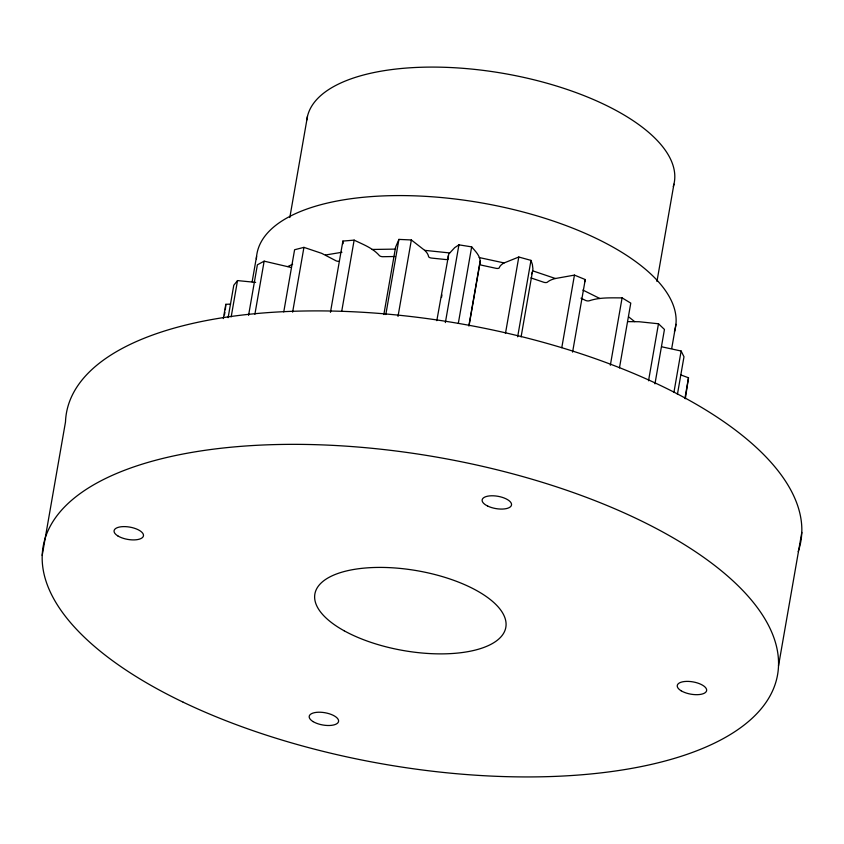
<?xml version="1.0" encoding="UTF-8"?>
<svg xmlns="http://www.w3.org/2000/svg" width="844" height="844" viewBox="0 0 844 844"><rect width="100%" height="100%" fill="white"/><g stroke="black" fill="none" stroke-linecap="round" stroke-linejoin="round"><path stroke-width="1.27" d="M225.369 309.706L225.823 304.315L230.56 304.104M680.507 374.81L688.504 377.785L685.339 398.716M521.096 336.883L532.923 268.972L532.374 264.404L530.981 260.374L518.796 257.019L504.121 262.938A32.42 13.546 9.9 0 0 499.237 267.854A2.827 1.182 9.9 0 1 495.903 268.286L482.167 265.322A2.827 1.182 9.9 0 1 479.708 263.644C481.681 257.072 475.499 251.47 471.669 246.87L458.936 244.844L454.684 247.661L448.765 254.076L436.812 320.667M42.2 555.426L65.494 421.968A372.774 155.771 9.9 0 1 462.512 324.107A372.774 155.771 9.9 0 1 798.171 551.638M223.333 318.568L225.823 304.315M224.462 314.886L224.915 312.301M228.123 317.661L233.777 285.272L237.512 280.588L255.637 282.381M231.182 316.859L237.512 280.588M252.134 281.843L256.576 256.418M248.569 315.35L257.388 264.816L264.151 261.155L290.505 267.326M254.888 314.284L264.151 261.155M289.819 217.52L307.48 116.314M283.753 311.932L294.598 249.74L303.935 247.366L321.733 253.358L335.427 260.49A2.827 1.182 9.9 0 0 339.351 261.25M292.625 312.143L303.935 247.366M330.447 312.333L342.886 241.078L354.142 240.129C362.931 244.422 372.795 247.967 379.346 255.553A2.827 1.182 9.9 0 0 383.028 256.703L394.77 256.513M341.704 311.394L354.142 240.129M383.841 314.538L395.593 247.165L398.927 239.401L411.355 239.96L424.669 250.341A32.304 13.504 9.9 0 1 428.562 256.629A2.827 1.182 9.9 0 0 431.738 258.095L445.611 259.519A2.827 1.182 9.9 0 0 447.964 259.213M385.813 314.548L398.927 239.401M398.009 316.405L411.355 239.96M441.496 297.521L441.95 294.936M445.368 322.577L458.936 244.844M458.334 323.305L471.669 246.87M468.863 325.837L479.708 263.644M469.032 325.784L480.341 260.996M505.461 333.464L518.796 257.019M517.646 336.819L530.981 260.374M561.788 347.665L574.447 275.112L585.251 279.554L572.591 352.117M610.339 365.252L622.091 297.879C611.14 297.921 599.757 297.204 589.239 300.791A2.827 1.182 9.9 0 1 585.282 300.295L580.989 298.164M619.464 367.9L630.774 303.123L622.091 297.879M656.948 281.474L673.934 184.161M648.53 380.781L658.478 323.769L639.035 321.733L627.619 321.627M654.955 383.862L664.45 329.445L658.478 323.769M671.719 348.456L675.928 324.307M673.902 392.481L681.129 351.02L661.896 346.842M677.426 394.327L683.988 356.748L681.129 351.02M684.885 398.516L688.504 377.785M778.506 665.863L801.8 532.416M584.607 282.044L585.251 279.554M531.562 273.867L532.406 272.095M287.804 266.546L292.646 264.267M530.876 277.898L543.547 282.191A2.827 1.182 9.9 0 0 547.313 282.223A32.41 13.546 9.9 0 1 555.415 278.509L574.447 275.112M325.52 254.993L341.936 252.282M372.193 249.465L395.583 249.107M424.669 250.341L449.567 252.926M479.181 257.547L504.121 262.938M532.617 270.808L555.415 278.509M582.898 290.072L599.905 298.533M628.717 316.911L634.646 321.606M342.886 241.078L343.097 243.694M448.111 255.88L448.28 258.654M256.407 258.908A212.477 88.789 9.9 0 1 481.207 202.845A212.477 88.789 9.9 0 1 674.43 331.597M306.836 119.932A186.387 77.88 9.9 0 1 507.17 74.061A186.387 77.88 9.9 0 1 673.28 186.524M183.18 702.197A372.774 155.771 9.9 0 0 774.887 685.085A372.774 155.771 9.9 0 0 273.002 444.64A372.774 155.771 9.9 0 0 183.18 702.197M344.183 630.795A96.923 40.501 9.9 0 0 503.351 633.696A96.923 40.501 9.9 0 0 383.524 567.442A96.923 40.501 9.9 0 0 344.183 630.795M117.991 536.014A14.907 6.235 9.9 0 0 142.847 537.132A14.907 6.235 9.9 0 0 125.482 526.635A14.907 6.235 9.9 0 0 117.991 536.014M487.705 506.073A14.907 6.235 9.9 0 0 511.401 505.419A14.907 6.235 9.9 0 0 491.366 495.787A14.907 6.235 9.9 0 0 487.705 506.073M681.15 690.782A14.907 6.235 9.9 0 0 706.017 691.901A14.907 6.235 9.9 0 0 688.641 681.414A14.907 6.235 9.9 0 0 681.15 690.782M313.103 721.609A14.907 6.235 9.9 0 0 337.959 722.728A14.907 6.235 9.9 0 0 320.593 712.241A14.907 6.235 9.9 0 0 313.103 721.609"/></g></svg>
